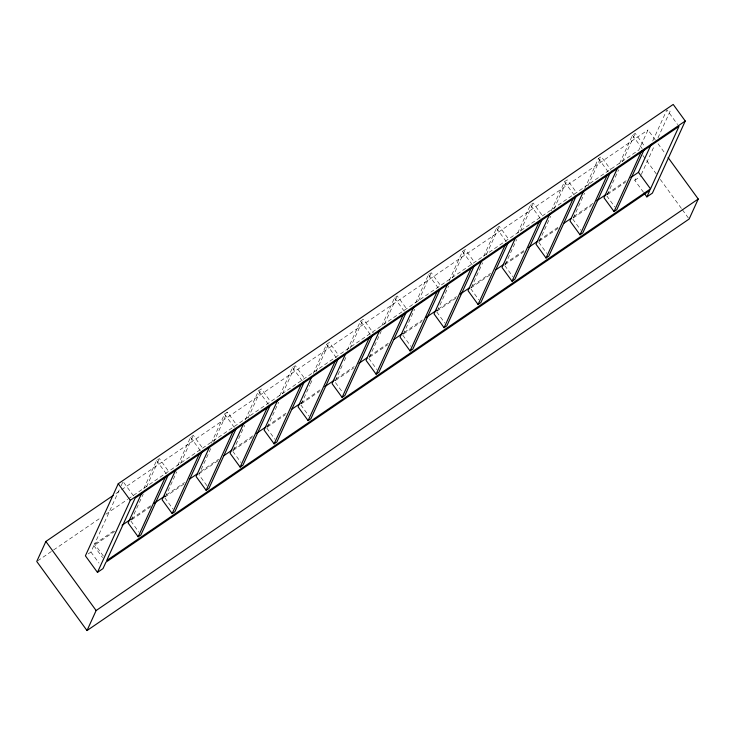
<?xml version="1.0" encoding="UTF-8"?>
<svg xmlns="http://www.w3.org/2000/svg" width="735" height="735" viewBox="0 0 735 735"><rect width="100%" height="100%" fill="white"/><g stroke="black" fill="none" stroke-linecap="round" stroke-linejoin="round"><path stroke-width="0.55" stroke-dasharray="3.67 2.76" d="M88.172 553.914L90.947 552.022L93.869 545.609L114.715 531.368M103.313 555.982L94.604 544.01L119.272 489.868M121.174 485.697L123.067 481.535M143.775 488.619L156.583 460.505L159.357 458.603L168.738 471.502M131.363 520.04L143.224 494.003M146.55 486.717L159.357 458.603M177.76 465.384L190.576 437.27L193.351 435.377L202.731 448.267M165.347 496.805L176.74 471.815M180.534 463.491L193.351 435.377M211.276 443.196L224.561 414.035L227.335 412.142L236.716 425.041M210.734 448.589L198.863 474.617L208.253 487.516M213.582 442.341L227.335 412.142M245.269 419.961L258.555 390.809L261.329 388.907L270.71 401.806M233.335 450.344L244.718 425.354M248.044 418.068L261.329 388.907M279.732 395.687L292.548 367.573L295.323 365.681L304.703 378.571M267.319 427.118L278.712 402.128M282.506 393.795L295.323 365.681M313.248 373.499L326.533 344.347L329.308 342.446L338.688 355.345M301.313 403.882L309.858 385.14M310.326 384.102L312.706 378.892M316.022 371.607L329.308 342.446M347.242 350.264L360.527 321.112L363.301 319.22L373.352 333.038M335.307 380.647L342.427 365.029M344.32 360.867L346.69 355.657M350.016 348.372L363.301 319.22M381.704 326L394.52 297.886L397.295 295.985L406.675 308.884M369.292 357.421L381.162 331.384M384.478 324.098L397.295 295.985M415.698 302.765L428.505 274.651L431.28 272.758L441.331 286.567M403.285 334.186L414.678 309.196M418.472 300.872L431.28 272.758M449.214 280.577L462.499 251.416L465.273 249.523L474.654 262.423M437.279 310.96L448.662 285.97M452.466 277.637L465.273 249.523M483.676 256.304L496.492 228.19L499.267 226.288L509.318 240.106M471.264 287.725L482.656 262.735M486.451 254.402L499.267 226.288M517.67 233.069L530.477 204.955L533.252 203.062L543.303 216.88M505.257 264.499L516.65 239.509M520.444 231.176L533.252 203.062M551.186 210.881L564.471 181.729L567.245 179.827L576.626 192.726M539.251 241.264L550.634 216.274M553.96 208.988L567.245 179.827M584.702 188.693L598.465 158.494L601.239 156.601L611.29 170.419M573.236 218.029L584.628 193.039M587.954 185.753L601.239 156.601M619.642 163.381L632.449 135.268L635.224 133.366L645.275 147.184M607.229 194.803L618.622 169.813M622.416 161.479L635.224 133.366M655.363 140.063L647.994 129.93L638.871 149.958L128.579 498.716M643.511 192.294L634.801 180.323L636.473 176.657M652.689 141.074L666.921 109.837L677.642 124.573M641.306 174.434L654.637 145.181M657.963 137.868L671.294 108.624M115.937 493.571L120.669 490.337M121.615 489.694L647.994 129.93M37.696 560.833L101.127 517.477M105.858 514.243L127.633 499.359M94.604 544.01L115.441 529.76M131.556 518.754L150.5 505.799M166.606 494.793L184.614 482.491M200.719 471.484L218.718 459.182M233.877 448.819L252.831 435.864M267.044 426.153L286.935 412.555M301.148 402.844L321.048 389.247M336.207 378.883L354.206 366.581M369.365 356.218L388.319 343.263M404.425 332.257L422.423 319.955M438.538 308.948L456.536 296.646M472.642 285.63L490.64 273.328M504.853 263.617L524.753 250.019M538.966 240.308L558.866 226.702M574.026 216.347L592.97 203.393M607.183 193.682L626.137 180.727M131.767 519.709L150.721 506.755M164.934 497.044L183.879 484.089M199.038 473.735L217.992 460.781M233.151 450.417L253.042 436.82M267.255 427.108L285.263 414.806M301.368 403.8L319.367 391.489M335.472 380.482L353.48 368.18M369.586 357.173L387.584 344.871M403.699 333.855L421.697 321.553M436.856 311.199L455.801 298.245M470.96 287.881L490.861 274.284M505.074 264.572L524.027 251.618M539.187 241.255L558.131 228.309M573.291 217.946L591.298 205.644M607.404 194.637L625.402 182.326M634.801 180.323L640.35 176.529M658.045 143.748L665.414 153.881M632.449 135.268L642.5 149.076M642.895 155.48L656.291 173.901M660.315 179.432L681.758 208.905M682.42 209.824L688.456 218.111M598.465 158.494L608.516 172.312M606.752 195.841L614.8 206.893M564.471 181.729L574.522 195.547M572.767 219.076L580.806 230.128M530.477 204.955L540.528 218.773M538.773 242.302L546.812 253.354M496.492 228.19L506.544 242.008M504.78 265.537L512.828 276.59M462.499 251.416L472.55 265.234M470.795 288.763L478.834 299.816M428.505 274.651L438.556 288.469M436.801 311.998L444.84 323.051M394.52 297.886L404.572 311.695M402.808 335.233L410.856 346.286M360.527 321.112L370.578 334.93M368.823 358.459L376.862 369.512M326.533 344.347L336.584 358.165M335.5 382.613L342.868 392.747M292.548 367.573L302.599 381.392M300.835 404.921L308.884 415.973M258.555 390.809L268.606 404.627M266.851 428.156L274.89 439.208M224.561 414.035L234.612 427.853M232.857 451.382L240.896 462.434M190.576 437.27L200.627 451.088M156.583 460.505L166.634 474.314M164.879 497.852L172.918 508.905M123.737 482.454L133.788 496.272M130.885 521.078L138.924 532.131M93.869 545.609L102.578 557.589M90.947 552.022L98.986 563.074"/><path stroke-width="1.1" d="M113.089 495.519L45.873 541.456L36.75 561.476L87.006 630.557L689.127 219.03L698.25 199.01L668.097 157.566M646.864 196.897L652.414 193.103L685.259 121.018L673.205 104.444L118.252 483.731L85.398 555.816L97.461 572.39L103.01 568.596L105.932 562.192L649.786 190.494L646.864 196.897L644.182 193.213M97.461 572.39L130.315 500.305L685.259 121.018M141.873 492.781L128.111 522.98L138.162 536.789L140.936 534.896L167.984 475.545M87.006 630.557L96.129 610.537L698.25 199.01M138.162 536.789L165.687 476.399M175.867 469.546L162.104 499.745L172.155 513.563L174.93 511.661L202.447 451.272M172.155 513.563L199.203 454.212M209.852 446.32L196.089 476.51L206.14 490.328L208.915 488.435L235.963 429.084M206.14 490.328L233.666 429.938M243.368 424.132L230.083 453.284L240.134 467.102L242.908 465.2L269.956 405.849M240.134 467.102L267.659 406.703M277.839 399.858L264.076 430.048L274.127 443.866L276.902 441.974L304.419 381.575M274.127 443.866L301.175 384.515M311.824 376.623L298.061 406.822L308.112 420.631L310.887 418.739L337.935 359.387M308.112 420.631L335.638 360.242M345.817 353.388L332.055 383.587L342.106 397.405L344.88 395.503L372.406 335.114M342.106 397.405L369.631 337.016M379.811 330.162L366.048 360.361L376.099 374.17L378.874 372.277L406.391 311.888M376.099 374.17L403.616 313.781M413.796 306.927L400.033 337.126L410.084 350.944L412.859 349.042L439.907 289.691M410.084 350.944L437.61 290.546M447.79 283.701L434.027 313.891L444.078 327.709L446.852 325.816L474.378 265.427M444.078 327.709L471.126 268.358M481.783 260.466L468.02 290.665L478.072 304.483L480.846 302.581L507.894 243.23M478.072 304.483L505.588 244.084M515.299 238.278L502.005 267.43L512.056 281.248L514.831 279.355L542.356 218.956M512.056 281.248L539.582 220.858M549.762 214.004L535.999 244.204L546.05 258.013L548.824 256.12L576.35 195.73M546.05 258.013L573.576 197.623M583.755 190.769L569.992 220.969L580.044 234.787L582.818 232.885L609.866 173.543M580.044 234.787L607.56 174.397M617.74 167.543L603.977 197.743L614.028 211.551L616.803 209.659L644.329 149.269M614.028 211.551L641.554 151.162M630.869 177.493L638.449 172.312L651.265 144.198M650.512 188.886L678.984 126.411L135.13 498.119L106.658 560.594L650.512 188.886L638.449 172.312M122.074 525.231L130.6 519.406M154.295 503.218L164.713 496.088M189.345 479.257L197.871 473.423M223.458 455.939L231.984 450.114M256.616 433.273L266.088 426.805M291.676 409.321L300.202 403.487M324.833 386.656L334.315 380.179M358.946 363.338L367.472 357.513M394.006 339.377L402.532 333.552M426.217 317.364L436.636 310.243M460.321 294.055L469.803 287.578M495.381 270.094L503.907 264.26M528.548 247.429L538.02 240.951M563.598 223.468L571.178 218.286M596.765 200.802L606.237 194.325M118.252 483.731L130.315 500.305M45.873 541.456L96.129 610.537"/></g></svg>
